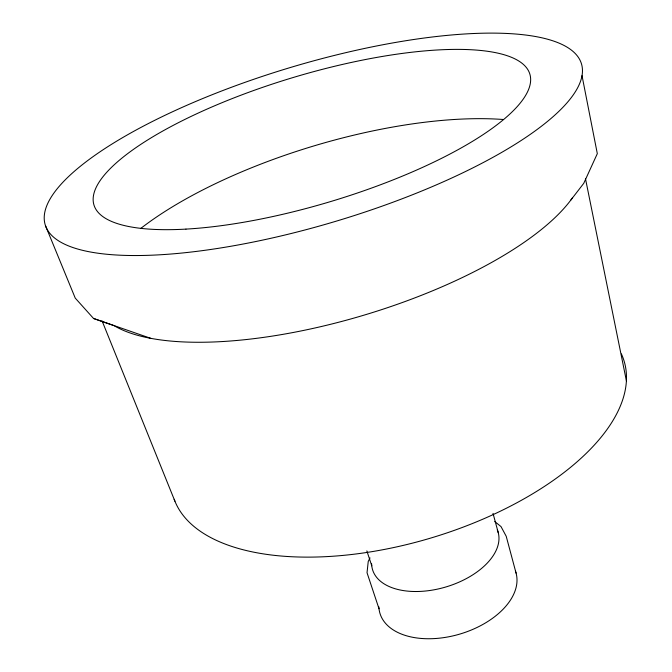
<?xml version="1.0" encoding="UTF-8"?>
<svg xmlns="http://www.w3.org/2000/svg" width="672" height="672" viewBox="0 0 672 672"><rect width="100%" height="100%" fill="white"/><g stroke="black" fill="none" stroke-linecap="round" stroke-linejoin="round"><path stroke-width="1.01" d="M370.003 557.911L368.239 561.448L367.03 572.737L379.016 608.756M570.847 200.038L583.75 183.33L597.316 153.653L582.019 75.659A279.938 80.17 -16.7 0 0 192.377 102.9A279.938 80.17 -16.7 0 0 165.64 254.419A279.938 80.17 -16.7 0 0 582.019 75.659M45.604 225.952L75.247 298.108L93.551 318.478L150.746 338.327M93.551 318.478L114.181 325.693A254.68 88.242 -16.7 0 0 350.65 319.007A254.68 88.242 -16.7 0 0 572.317 198.022M494.768 521.556L501.018 526.604L506.218 536.29L516.062 573.09M102.068 320.872L174.93 501.228M366.853 550.906L371.767 565.807M493.03 513.4L498.238 532.652M585.505 178.811L626.396 380.814M140.574 228.581A254.68 88.242 -16.7 0 1 502.975 119.482M621.39 353.9A235.368 113.896 -16.7 0 1 442.008 534.551A235.368 113.896 -16.7 0 1 174.191 499.288M515.449 571.15A70.972 42.848 -16.7 0 1 456.212 635.09A70.972 42.848 -16.7 0 1 378.865 606.883M497.28 529.864A65.52 37.64 -16.7 0 1 443.108 587.756A65.52 37.64 -16.7 0 1 371.633 563.825M185.951 229.11A227.548 64.789 -16.7 0 0 529.763 85.966A227.548 64.789 -16.7 0 0 220.004 103.522A227.548 64.789 -16.7 0 0 185.951 229.11"/></g></svg>
